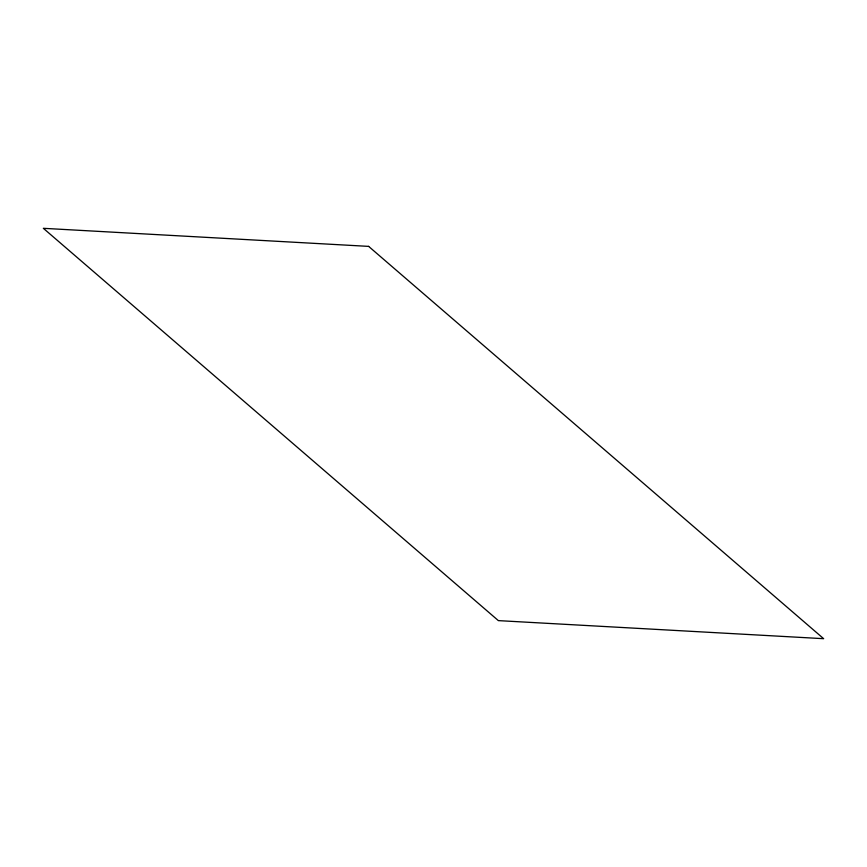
<?xml version="1.0" encoding="UTF-8"?>
<svg xmlns="http://www.w3.org/2000/svg" width="867" height="867" viewBox="0 0 867 867"><rect width="100%" height="100%" fill="white"/><g stroke="black" fill="none" stroke-linecap="round" stroke-linejoin="round"><path stroke-width="1.3" d="M368.627 246.38L43.35 228.314L498.373 620.62L823.65 638.686L368.627 246.38"/></g></svg>
